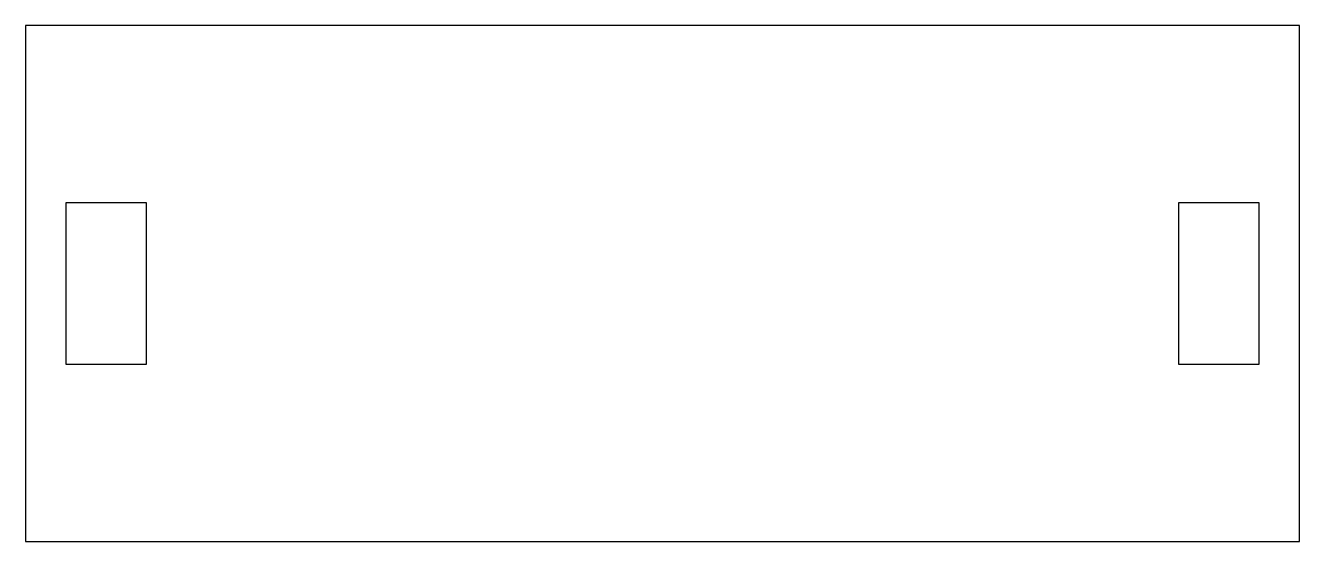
# Model space of a CAD drawing. Header units: inches. Extents: x -0.99 to 0.99, y -0.4 to 0.4.
import ezdxf

# ---------------------------------------------------------------- set-up
doc = ezdxf.new("R2010")
doc.units = ezdxf.units.IN
doc.header["$MEASUREMENT"] = 0

msp = doc.modelspace()

# ---------------------------------------------------------------- linework, layer by layer
at = {"color": 7, "linetype": 'Continuous', "lineweight": 25}
for p, q in [((0.9875, 0.4), (-0.9875, 0.4)), ((-0.9875, 0.4), (-0.9875, -0.4)), ((0.9875, -0.4), (0.9875, 0.4)), ((-0.925, 0.125), (-0.925, -0.125)), ((-0.8, 0.125), (-0.925, 0.125)), ((-0.8, -0.125), (-0.8, 0.125)), ((0.8, 0.125), (0.8, -0.125)), ((0.925, 0.125), (0.8, 0.125)), ((0.925, -0.125), (0.925, 0.125)), ((-0.925, -0.125), (-0.8, -0.125)), ((0.8, -0.125), (0.925, -0.125)), ((-0.9875, -0.4), (0.9875, -0.4))]:
    msp.add_line(p, q, dxfattribs=at)

doc.saveas('drawing.dxf')
